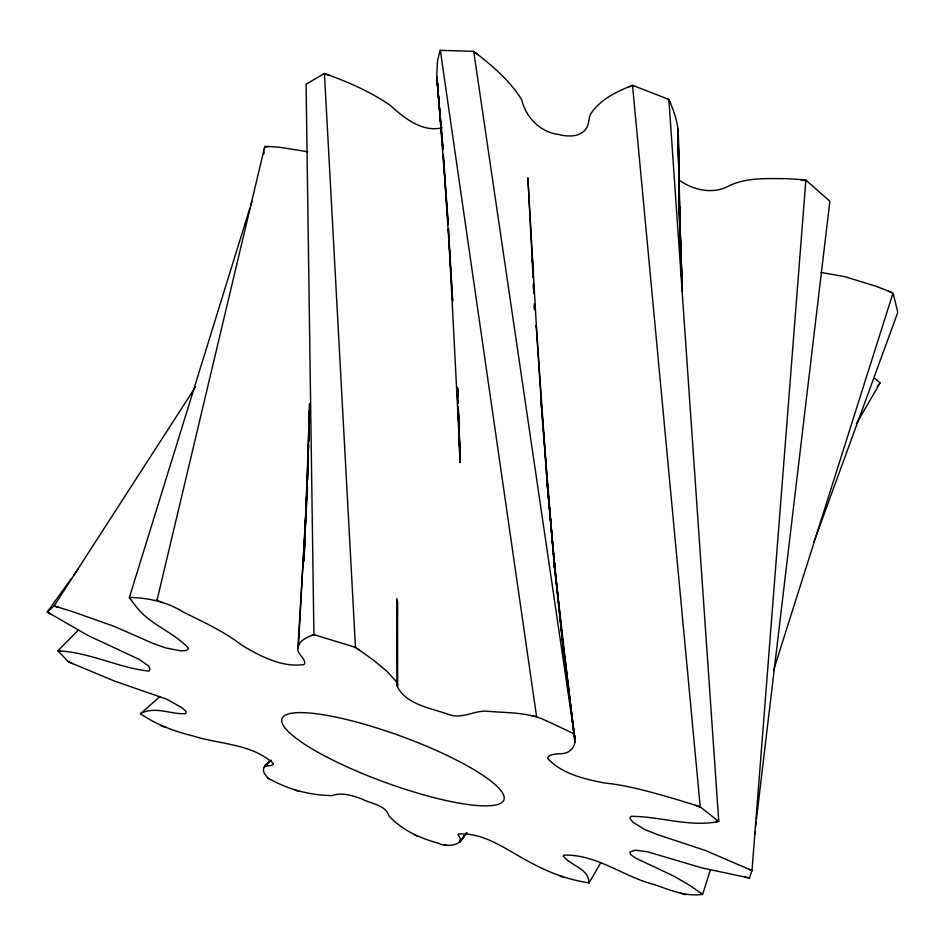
<?xml version="1.0" encoding="UTF-8"?>
<svg xmlns="http://www.w3.org/2000/svg" width="945" height="945" viewBox="0 0 945 945"><rect width="100%" height="100%" fill="white"/><g stroke="black" fill="none" stroke-linecap="round" stroke-linejoin="round"><path stroke-width="1.42" d="M710.191 870.475L702.619 894.383L689.767 885.37L674.116 876.251L635.146 857.871L630.776 854.646L629.772 852.059L635.359 850.122L647.738 851.835L701.733 867.853L749.444 878.023L751.996 870.534L705.277 850.441L657.519 834.624L644.608 829.474L632.784 822.138L630.161 818.642L630.055 817.508L631.319 816.315C660.271 816.421 689.354 827.407 718.767 821.512L700.233 806.865L694.54 805.022A210.026 43.895 18 0 0 677.967 799.86C653.798 792.867 629.488 785.519 604.363 782.956C584.412 779.07 561.873 773.896 547.746 758.54L547.781 757.193C553.664 751.405 563.952 756.307 570.201 750.424C575.375 746.715 576.013 739.522 574.123 733.875C563.456 728.713 552.707 723.693 541.91 718.791C525.314 712.376 506.614 712.837 489.002 711.408C474.721 709.329 462.259 720.161 447.93 714.196C430.601 708.065 406.433 704.616 397.432 686.779L397.668 601.859M436.992 79.274L442.921 149.676L436.744 76.427L437.44 62.039A207.9 120.913 19.9 0 1 439.401 53.274L440.323 50.321L473.705 51.325C491.624 65.229 509.65 80.148 521.652 99.698C525.963 117.239 539.796 132.028 558.353 134.426C567.472 136.812 579.356 137.45 585.735 129.217C589.763 124.374 587.873 117.416 591.676 112.502C601.374 98.764 617.309 91.275 632.536 85.322L668.871 99.426C674.624 112.242 679.313 126.217 678.144 140.451M309.405 403.657L307.515 480.154L308.542 443.878M397.432 686.779L397.455 684.121L395.695 680.872L386.918 671.293L373.405 660.082L355.485 647.337L313.905 634.674C307.68 636.835 300.085 639.871 298.088 646.841C295.939 653.775 304.94 657.094 304.751 663.461L304.066 664.536C282.342 667.796 260.088 656.243 241.731 645.128C223.977 631.449 203.47 621.999 183.448 612.195C167.005 601.717 148.483 597.949 129.382 597.417L249.811 208.29M270.376 760.654C265.569 763.654 260.596 769.608 265.356 774.735A171.895 30.665 19.8 0 0 267.778 777.877C287.032 789.229 309.547 795.312 332.073 795.607C341.877 792.028 352.509 795.548 362.041 799.057C370.747 803.581 385.761 805.105 388.808 815.665C401.802 830.171 420.336 838.369 438.882 843.365C445.544 847.441 467.031 845.551 458.041 834.565L458.431 833.974C486.38 832.297 509.19 852.166 533.098 863.824C550.711 873.168 569.303 880.078 589.089 882.843C588.948 868.455 570.355 865.667 563.326 856.005L563.74 855.166C596.342 853.902 623.877 877.054 654.767 884.709C670.288 890.178 685.893 896.817 702.619 894.383M308.625 440.972L309.487 410.508L304.054 560.279L308.554 445.863M308.708 441.504L309.476 419.745M307.231 483.592L303.652 561.732L307.29 485.328L298.466 645.589M297.888 648.14L306.617 503.212M307.019 495.877L307.491 487.1M303.298 564.732L303.392 563.208M263.962 153.799L264.116 151.968M751.996 870.534L805.861 180.093L800.663 179.609A193.17 100.335 14.4 0 0 785.697 178.676C766.726 178.629 746.314 177.388 728.831 185.917C712.684 194.894 692.638 190.016 678.415 179.55M264.34 149.676L264.765 146.487L268.439 146.569A167.348 76.226 24.1 0 1 279.496 147.255L307.798 151.755M754.606 834.648L754.949 831.765M755.457 827.43L756.154 821.642M756.496 818.748L829.875 201.238L805.861 180.093M157.035 600.205L264.765 146.487M264.257 767.056C266.691 764.588 271.109 766.986 273.294 764.221L273.259 763.442C251.205 743.372 219.134 744.483 192.083 735.671C173.927 731.217 156.539 724.638 141.018 714.148L141.254 713.262C155.452 705.939 171.21 714.727 185.846 713.581L186.118 711.443L182.196 707.923L166.946 699.276L114.25 680.979L68.371 661.784L57.881 650.833L78.624 629.842M250.649 205.549L251.925 201.45M773.482 670.56L893.025 293.033L888.524 291.154A178.983 85.995 14.8 0 0 875.153 285.981L844.688 276.649L821.11 272.432M813.881 542.123L897.75 312.464M589.089 882.843L600.76 862.797M856.394 423.643L880.078 382.938L874.81 378.366M439.401 53.274L440.618 51.302M57.881 650.833C89.373 652.144 118.184 667.737 148.885 671.127L150.007 669.036L148.554 665.941L139.092 659.35L88.109 635.548L47.25 612.017L54.078 605.969L195.461 386.978M47.25 612.017L71.17 578.801M73.734 575.245L78.01 569.315M460.298 841.593L466.334 833.384M466.806 832.651L459.825 842.113L466.747 832.769M459.211 842.609L466.157 833.277M880.078 382.938L879.204 384.024M879.027 384.249L877.279 386.292M270.837 760.3L264.86 766.584L270.896 760.241M141.018 714.148L140.439 713.806L160.012 696.5M588.392 882.713L589.207 882.051M140.439 713.806L141.254 713.262M715.944 821.878L717.846 820.721M442.213 127.788C421.789 132.536 404.295 117.948 390.108 105.285C370.027 91.381 347.37 81.648 324.442 73.497L306.085 84.211L313.905 634.674M628.708 86.81L633.563 85.688M311.649 635.453L315.039 635.005M264.706 146.936L268.439 146.569M58.141 651.129L60.752 651.152M444.339 845.102L446.926 845.279M744.991 877.22L749.562 877.834M800.663 179.609L806.569 180.672M531.385 715.566L537.622 716.853M294.852 790.209L298.726 791.178M53.841 606.123L58.862 607.387A195.639 38.296 21.9 0 1 73.084 611.805L114.31 626.405L152.239 643.084L165.847 647.975L181.168 650.892L186.637 650.443L188.527 648.341C173.337 631.614 148.885 624.515 135.218 605.296A238.707 59.039 20.7 0 1 130.694 599.39L129.382 597.417M323.887 73.769L329.143 75.163M680.613 893.226L685.68 894.655M54.078 605.969L58.862 607.387M694.54 805.022L700.8 807.29M161.182 725.831L165.847 727.52M559.912 875.944L564.401 877.692M156.22 600.099L162.552 602.626M68.04 661.476L72.765 663.744M888.524 291.154L893.202 293.588L897.585 311.401M414.465 834.73L417.773 836.455M747.826 868.561L751.972 870.758M354.316 646.959L359.431 650.006M473.764 51.904L477.804 54.467M47.392 611.84L50.9 614.321M267.778 777.877L269.526 779.33M700.67 892.895L701.71 894.431M667.879 99.012L670.454 103.017M573.119 733.391L574.584 735.682M130.103 597.464L130.694 599.39M437.889 84.932L437.37 82.109L448.213 224.449L443.288 154.732L452.679 301.042L448.414 228.985L460.239 459.317L458.065 408.11M473.705 51.325L574.123 733.875M440.323 50.321L536.547 716.381M562.381 642.895L574.914 739.155L563.362 646.663L571.808 716.062M572.847 724.531L553.581 558.802L563.598 650.29L554.42 562.618L561.519 632.831M573.202 727.461L574.973 742.097L573.213 727.638M572.162 718.956L572.871 724.744M561.826 635.82L562.417 641.608M562.712 644.561L563.303 650.384M632.536 85.322L700.233 806.865M554.609 564.413L546.753 479.15L554.668 566.138L547.12 481.099L553.038 550.167M436.744 76.427L442.945 147.148M554.302 564.862L554.55 567.791L554.302 564.874M553.061 550.25L541.083 401.483L547.356 484.773L536.252 325.34L541.438 405.417M668.871 99.426L718.767 821.512M536.465 327.454L527.889 177.778L532.295 262.013M324.442 73.497L355.485 647.337M532.519 266.431L533.015 276.755M533.441 285.603L533.807 292.974M534.374 304.774L534.598 309.192M533.181 277.334L532.236 256.922L533.122 277.487M533.441 283.169L533.913 293.387M534.386 303.593L534.657 309.428M533.441 284.823L533.819 293.635M534.386 306.865L534.516 309.795M457.876 403.716L457.191 387.627L457.864 403.798M682.207 283.429L678.77 200.742L682.16 288.497L679.42 206.4L680.731 250.118M458.053 408.205L460.262 461.077L459.022 427.542M457.829 395.459L457.569 388.159L457.841 396.947M458.266 407.118L458.809 421.706M458.171 407.177L460.002 462.719L458.904 427.849M457.675 388.608L457.853 394.419M458.266 407.496L458.809 424.943M680.813 253.036L681.51 276.353M680.754 250.023L677.931 129.111L679.538 211.774L678.215 132.064L678.888 179.077L678.356 134.934M680.884 254.406L681.522 276.318M678.971 184.96L679.396 214.338L678.994 183.46M396.841 598.622L397.455 685.456M397.266 600.252L397.443 686.117M553.924 560.444L553.297 553.097L553.935 560.48M681.947 290.918L681.817 286.548L681.947 290.918M327.466 757.382A118.137 24.416 20.1 0 0 503.602 800.509A118.137 24.416 20.1 0 0 347.831 719.818A118.137 24.416 20.1 0 0 327.466 757.382"/></g></svg>
